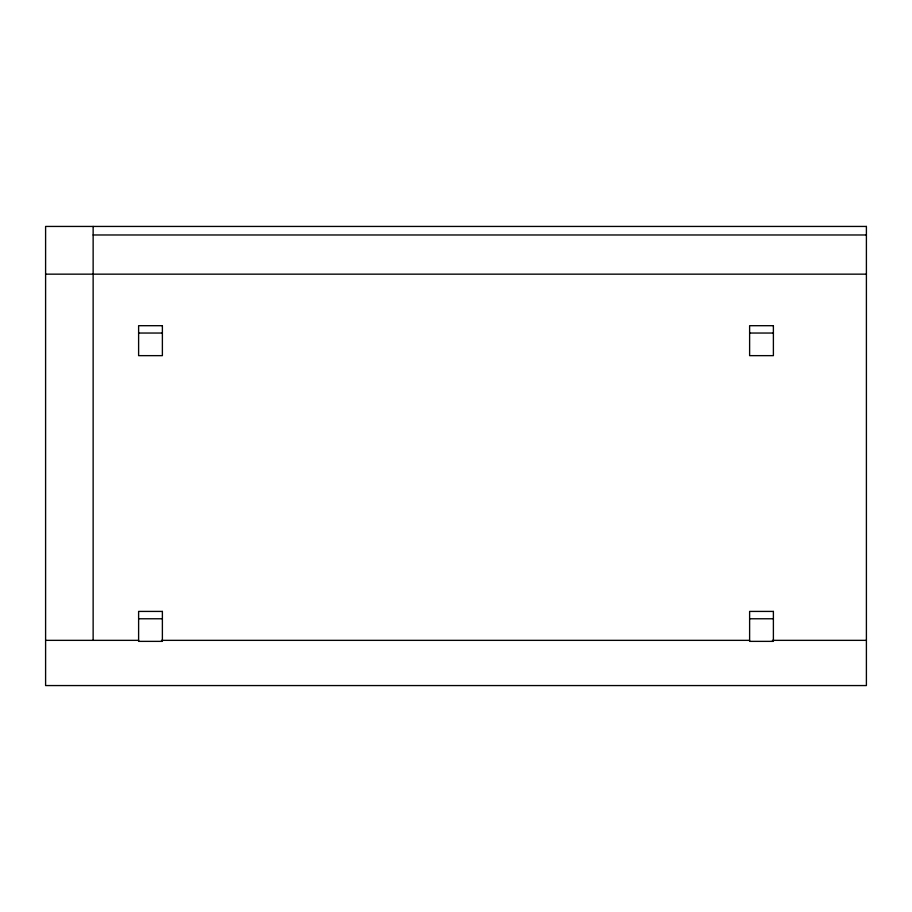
<?xml version="1.0" encoding="UTF-8"?>
<svg xmlns="http://www.w3.org/2000/svg" width="912" height="912" viewBox="0 0 912 912"><rect width="100%" height="100%" fill="white"/><g stroke="black" fill="none" stroke-linecap="round" stroke-linejoin="round"><path stroke-width="1.37" d="M93.138 234.977L866.4 234.977M45.6 274.159L866.4 274.159M138.613 333.04L162.382 333.04M749.618 333.04L773.387 333.04M138.613 618.769L162.382 618.769M749.618 618.769L773.387 618.769M45.6 640.349L138.704 640.349M161.492 640.349L749.63 640.349M772.407 640.349L866.4 640.349M93.138 226.438L93.138 640.349M866.4 226.438L45.6 226.438L45.6 685.562L866.4 685.562L866.4 226.438M162.382 325.698L138.613 325.698L138.613 355.646L162.382 355.646L162.382 325.698M773.387 325.698L749.618 325.698L749.618 355.646L773.387 355.646L773.387 325.698M162.382 611.416L138.613 611.416L138.613 641.364L162.382 641.364L162.382 611.416M773.387 611.416L749.618 611.416L749.618 641.364L773.387 641.364L773.387 611.416"/></g></svg>
